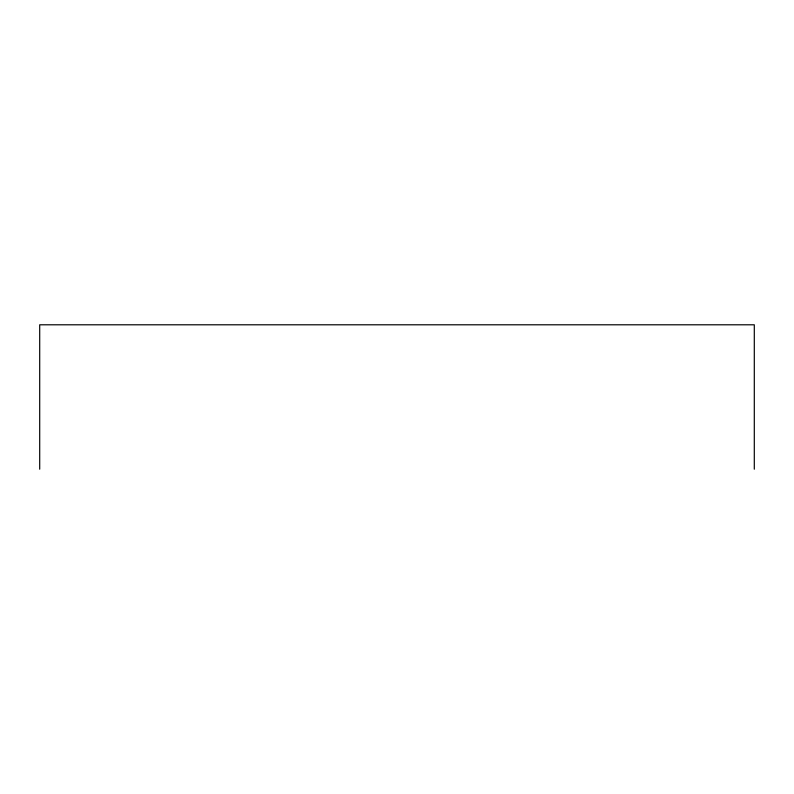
<?xml version="1.0" encoding="UTF-8"?>
<svg xmlns="http://www.w3.org/2000/svg" width="794" height="794" viewBox="0 0 794 794"><rect width="100%" height="100%" fill="white"/><g stroke="black" fill="none" stroke-linecap="round" stroke-linejoin="round"><path stroke-width="1.19" d="M754.3 469.204L754.3 324.796L39.7 324.796L39.7 469.204"/></g></svg>
